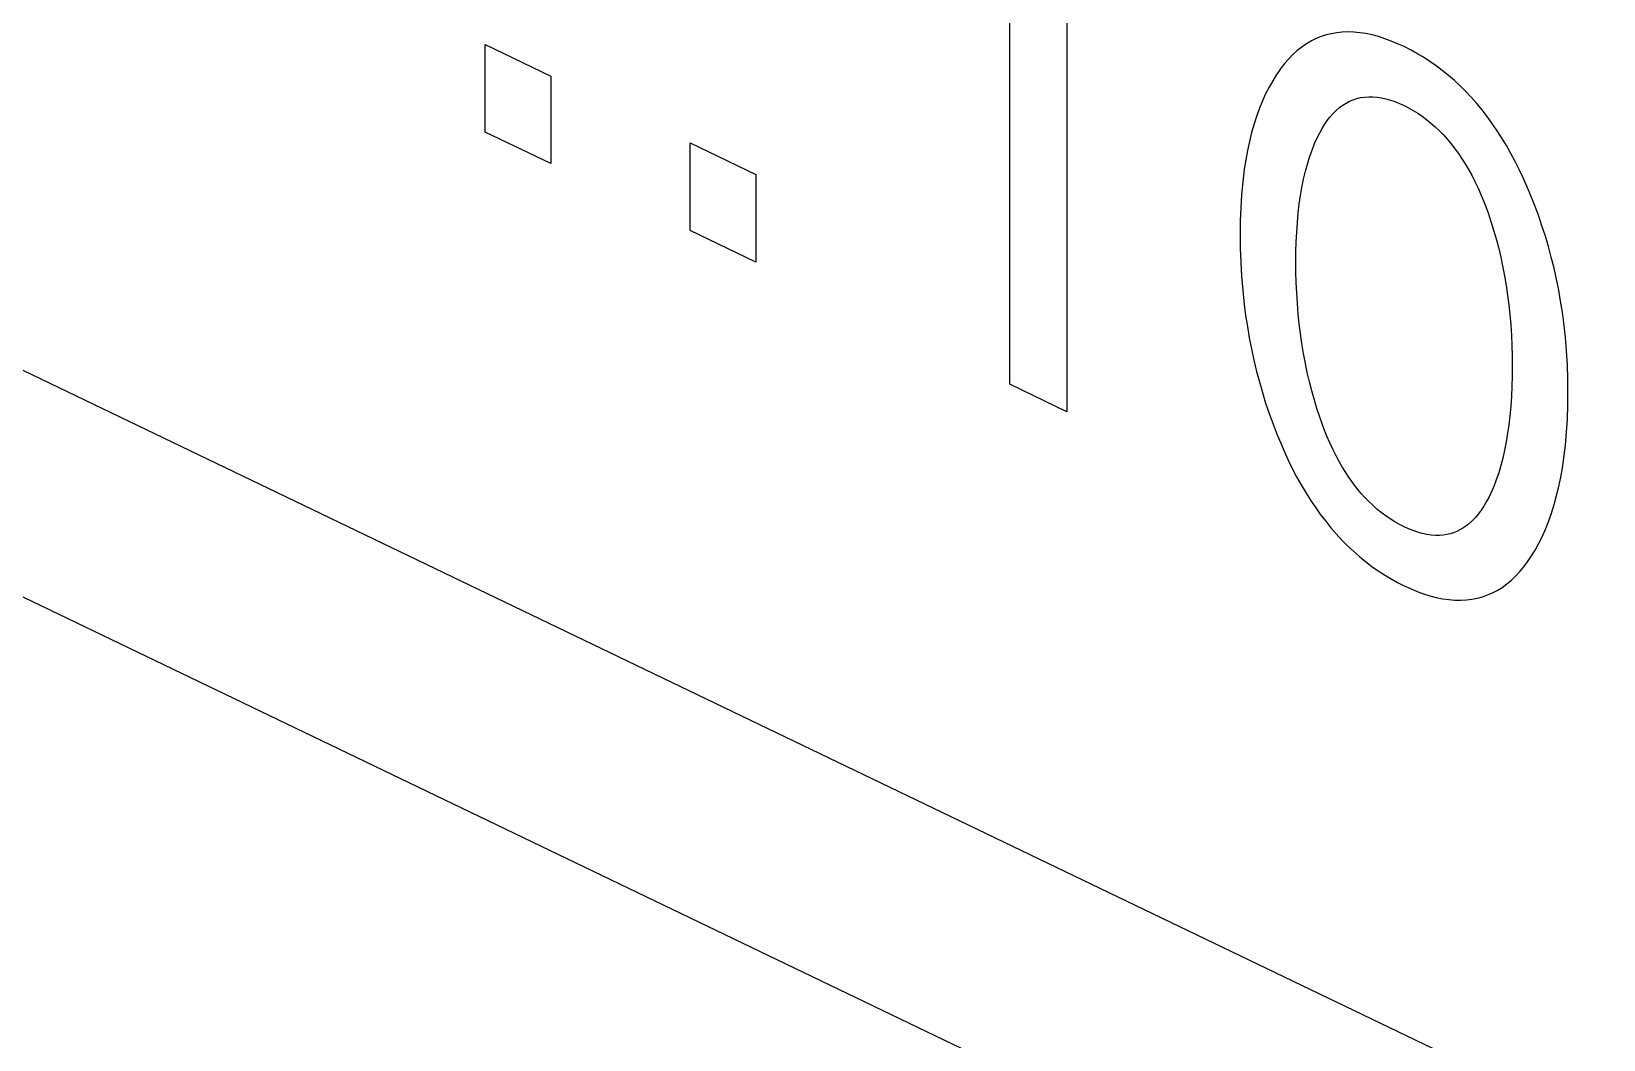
# Model space of a CAD drawing. Extents: x 0 to 420, y 0 to 297.
# Drawn here: x 201.17 to 206.61, y 159.21 to 162.7 of the extents above; entities that cross this region are included whole.
import ezdxf

# ---------------------------------------------------------------- set-up
doc = ezdxf.new("R2010")
doc.units = 0
doc.header["$LTSCALE"] = 23.1
doc.layers.add('40000_ISO', color=7, linetype='CONTINUOUS')

msp = doc.modelspace()

# ---------------------------------------------------------------- linework, layer by layer
at = {"layer": '40000_ISO', "color": 7, "linetype": 'CONTINUOUS'}
for p, q in [((210.0891, 157.2215), (156.6777, 182.8952)), ((209.7692, 156.5914), (156.3577, 182.2651)), ((204.7505, 163.1666), (204.7505, 161.3805)), ((204.5534, 161.4752), (204.5534, 162.9838)), ((205.5799, 162.6528), (205.5633, 162.6415)), ((205.5973, 162.6629), (205.5799, 162.6528)), ((205.6134, 162.6708), (205.5973, 162.6629)), ((205.6302, 162.6775), (205.6134, 162.6708)), ((205.6477, 162.6831), (205.6302, 162.6775)), ((205.6657, 162.6876), (205.6477, 162.6831)), ((205.6842, 162.6909), (205.6657, 162.6876)), ((205.7033, 162.6929), (205.6842, 162.6909)), ((205.7229, 162.6937), (205.7033, 162.6929)), ((205.7429, 162.6931), (205.7229, 162.6937)), ((205.7637, 162.6911), (205.7429, 162.6931)), ((205.7849, 162.6878), (205.7637, 162.6911)), ((205.8064, 162.6833), (205.7849, 162.6878)), ((205.8282, 162.6774), (205.8064, 162.6833)), ((205.8502, 162.6704), (205.8282, 162.6774)), ((205.8724, 162.6622), (205.8502, 162.6704)), ((205.8947, 162.653), (205.8724, 162.6622)), ((205.917, 162.6428), (205.8947, 162.653)), ((202.7385, 162.3476), (202.7385, 162.6506)), ((202.7385, 162.6506), (202.9657, 162.5413)), ((205.5185, 162.6009), (205.5051, 162.5855)), ((205.5327, 162.6154), (205.5185, 162.6009)), ((205.5476, 162.629), (205.5327, 162.6154)), ((205.5633, 162.6415), (205.5476, 162.629)), ((205.9394, 162.6316), (205.917, 162.6428)), ((205.9617, 162.6194), (205.9394, 162.6316)), ((205.9839, 162.6062), (205.9617, 162.6194)), ((206.006, 162.592), (205.9839, 162.6062)), ((205.4763, 162.5466), (205.4627, 162.5249)), ((205.4802, 162.5523), (205.4763, 162.5466)), ((205.4923, 162.5692), (205.4802, 162.5523)), ((205.5051, 162.5855), (205.4923, 162.5692)), ((206.0278, 162.5769), (206.006, 162.592)), ((206.0494, 162.5607), (206.0278, 162.5769)), ((206.0707, 162.5436), (206.0494, 162.5607)), ((206.0915, 162.5255), (206.0707, 162.5436)), ((202.9657, 162.5413), (202.9657, 162.2384)), ((205.4501, 162.5025), (205.4382, 162.4792)), ((205.4627, 162.5249), (205.4501, 162.5025)), ((206.1116, 162.5068), (206.0915, 162.5255)), ((206.1311, 162.4873), (206.1116, 162.5068)), ((205.4273, 162.4552), (205.4171, 162.4304)), ((205.4382, 162.4792), (205.4273, 162.4552)), ((205.6951, 162.4332), (205.7057, 162.4409)), ((205.7057, 162.4409), (205.7169, 162.4478)), ((205.7169, 162.4478), (205.7286, 162.4539)), ((205.7286, 162.4539), (205.7409, 162.4591)), ((205.7409, 162.4591), (205.7536, 162.4633)), ((205.7536, 162.4633), (205.7669, 162.4666)), ((205.7669, 162.4666), (205.7806, 162.4687)), ((205.7806, 162.4687), (205.7948, 162.4697)), ((205.7948, 162.4697), (205.8091, 162.4695)), ((205.8091, 162.4695), (205.8238, 162.4682)), ((205.8238, 162.4682), (205.8389, 162.4658)), ((205.8389, 162.4658), (205.8542, 162.4624)), ((205.8542, 162.4624), (205.8697, 162.458)), ((205.8697, 162.458), (205.8854, 162.4526)), ((205.8854, 162.4526), (205.9011, 162.4463)), ((205.9011, 162.4463), (205.917, 162.4391)), ((205.917, 162.4391), (205.9328, 162.4311)), ((206.1502, 162.4669), (206.1311, 162.4873)), ((206.1688, 162.4458), (206.1502, 162.4669)), ((206.1868, 162.424), (206.1688, 162.4458)), ((205.4078, 162.4049), (205.3983, 162.3756)), ((205.4171, 162.4304), (205.4078, 162.4049)), ((205.6421, 162.3735), (205.6513, 162.387)), ((205.6513, 162.387), (205.6612, 162.3998)), ((205.6612, 162.3998), (205.6717, 162.4118)), ((205.6717, 162.4118), (205.683, 162.423)), ((205.683, 162.423), (205.6951, 162.4332)), ((205.9328, 162.4311), (205.9486, 162.4222)), ((205.9486, 162.4222), (205.9643, 162.4125)), ((205.9643, 162.4125), (205.9798, 162.402)), ((205.9798, 162.402), (205.9951, 162.3907)), ((205.9951, 162.3907), (206.0101, 162.3787)), ((206.2042, 162.4016), (206.1868, 162.424)), ((206.221, 162.3787), (206.2042, 162.4016)), ((202.9657, 162.2384), (202.7385, 162.3476)), ((205.3897, 162.3455), (205.382, 162.3147)), ((205.3983, 162.3756), (205.3897, 162.3455)), ((205.6078, 162.3075), (205.6178, 162.3296)), ((205.6178, 162.3296), (205.6254, 162.3447)), ((205.6254, 162.3447), (205.6335, 162.3594)), ((205.6335, 162.3594), (205.6421, 162.3735)), ((206.0101, 162.3787), (206.0248, 162.3658)), ((206.0248, 162.3658), (206.0392, 162.3522)), ((206.0392, 162.3522), (206.0534, 162.3376)), ((206.0534, 162.3376), (206.0671, 162.3223)), ((206.2371, 162.3554), (206.221, 162.3787)), ((206.2545, 162.3286), (206.2371, 162.3554)), ((206.271, 162.3014), (206.2545, 162.3286)), ((203.4474, 162.0068), (203.4474, 162.3098)), ((203.4474, 162.3098), (203.6746, 162.2006)), ((205.3753, 162.2833), (205.3694, 162.2513)), ((205.382, 162.3147), (205.3753, 162.2833)), ((205.5904, 162.2611), (205.5987, 162.2846)), ((205.5987, 162.2846), (205.6078, 162.3075)), ((206.0671, 162.3223), (206.0804, 162.3063)), ((206.0804, 162.3063), (206.0931, 162.2898)), ((206.0931, 162.2898), (206.1054, 162.2728)), ((206.1054, 162.2728), (206.1171, 162.2554)), ((206.2866, 162.2738), (206.271, 162.3014)), ((206.3015, 162.2459), (206.2866, 162.2738)), ((205.3644, 162.2187), (205.359, 162.1751)), ((205.3694, 162.2513), (205.3644, 162.2187)), ((205.5761, 162.2123), (205.5829, 162.237)), ((205.5829, 162.237), (205.5904, 162.2611)), ((206.1171, 162.2554), (206.1283, 162.2378)), ((206.1283, 162.2378), (206.1389, 162.2198)), ((206.1389, 162.2198), (206.151, 162.198)), ((206.3156, 162.2177), (206.3015, 162.2459)), ((206.329, 162.1894), (206.3156, 162.2177)), ((203.6746, 162.2006), (203.6746, 161.8976)), ((205.359, 162.1751), (205.3549, 162.1308)), ((205.5638, 162.1563), (205.5695, 162.1846)), ((205.5695, 162.1846), (205.5761, 162.2123)), ((206.151, 162.198), (206.1622, 162.1761)), ((206.1622, 162.1761), (206.1728, 162.1539)), ((206.3417, 162.1609), (206.329, 162.1894)), ((205.3549, 162.1308), (205.3521, 162.0857)), ((205.5546, 162.0983), (205.5588, 162.1276)), ((205.5588, 162.1276), (205.5638, 162.1563)), ((206.1728, 162.1539), (206.1826, 162.1316)), ((206.1826, 162.1316), (206.1919, 162.1093)), ((206.1919, 162.1093), (206.2005, 162.0868)), ((206.3538, 162.1324), (206.3417, 162.1609)), ((206.3682, 162.0962), (206.3538, 162.1324)), ((205.3521, 162.0857), (205.3504, 162.04)), ((205.548, 162.0353), (205.5511, 162.0686)), ((205.5511, 162.0686), (205.5546, 162.0983)), ((206.2005, 162.0868), (206.2086, 162.0644)), ((206.2086, 162.0644), (206.2162, 162.0419)), ((206.3816, 162.0599), (206.3682, 162.0962)), ((206.3941, 162.0237), (206.3816, 162.0599)), ((203.6746, 161.8976), (203.4474, 162.0068)), ((205.3504, 162.04), (205.3499, 161.9937)), ((205.544, 161.9676), (205.5456, 162.0016)), ((205.5456, 162.0016), (205.548, 162.0353)), ((206.2162, 162.0419), (206.2185, 162.0349)), ((206.2185, 162.0349), (206.2279, 162.0046)), ((206.2279, 162.0046), (206.2365, 161.9744)), ((206.4057, 161.9875), (206.3941, 162.0237)), ((205.3499, 161.9937), (205.3504, 161.9461)), ((205.3504, 161.9461), (205.352, 161.8981)), ((205.5431, 161.9332), (205.544, 161.9676)), ((206.2365, 161.9744), (206.2443, 161.9443)), ((206.4164, 161.9514), (206.4057, 161.9875)), ((206.4262, 161.9154), (206.4164, 161.9514)), ((205.352, 161.8981), (205.3548, 161.8495)), ((205.5427, 161.8984), (205.5431, 161.9332)), ((205.543, 161.8629), (205.5427, 161.8984)), ((206.2443, 161.9443), (206.2514, 161.9144)), ((206.2514, 161.9144), (206.2579, 161.8846)), ((206.4357, 161.8769), (206.4262, 161.9154)), ((205.3548, 161.8495), (205.3588, 161.8004)), ((205.544, 161.8271), (205.543, 161.8629)), ((206.2579, 161.8846), (206.2644, 161.8506)), ((206.2644, 161.8506), (206.2702, 161.8168)), ((206.4443, 161.8386), (206.4357, 161.8769)), ((206.452, 161.8005), (206.4443, 161.8386)), ((205.3588, 161.8004), (205.3641, 161.7509)), ((205.5456, 161.791), (205.544, 161.8271)), ((205.5479, 161.7545), (205.5456, 161.791)), ((206.2702, 161.8168), (206.2752, 161.7832)), ((206.2752, 161.7832), (206.2794, 161.7499)), ((206.4587, 161.7625), (206.452, 161.8005)), ((205.3641, 161.7509), (205.3691, 161.713)), ((205.551, 161.7178), (205.5479, 161.7545)), ((206.2794, 161.7499), (206.2829, 161.7168)), ((206.4646, 161.7249), (206.4587, 161.7625)), ((205.3691, 161.713), (205.3749, 161.6748)), ((205.3749, 161.6748), (205.3815, 161.6364)), ((205.5544, 161.6842), (205.551, 161.7178)), ((205.5586, 161.6504), (205.5544, 161.6842)), ((206.2829, 161.7168), (206.286, 161.6806)), ((206.286, 161.6806), (206.2883, 161.6446)), ((206.4696, 161.6874), (206.4646, 161.7249)), ((206.475, 161.6387), (206.4696, 161.6874)), ((205.3815, 161.6364), (205.389, 161.5977)), ((205.5635, 161.6164), (205.5586, 161.6504)), ((206.2883, 161.6446), (206.29, 161.609)), ((206.4791, 161.5904), (206.475, 161.6387)), ((205.389, 161.5977), (205.3975, 161.5589)), ((205.5692, 161.5821), (205.5635, 161.6164)), ((205.5756, 161.5477), (205.5692, 161.5821)), ((206.29, 161.609), (206.2909, 161.5737)), ((206.2909, 161.5737), (206.2912, 161.5387)), ((206.4819, 161.5426), (206.4791, 161.5904)), ((205.3975, 161.5589), (205.4069, 161.5199)), ((205.4069, 161.5199), (205.4165, 161.4835)), ((205.5823, 161.516), (205.5756, 161.5477)), ((205.5897, 161.4842), (205.5823, 161.516)), ((206.2912, 161.5387), (206.2909, 161.5034)), ((206.4835, 161.4953), (206.4819, 161.5426)), ((204.7505, 161.3805), (204.5534, 161.4752)), ((205.4165, 161.4835), (205.427, 161.447)), ((205.5979, 161.4523), (205.5897, 161.4842)), ((206.29, 161.4685), (206.2884, 161.4339)), ((206.2909, 161.5034), (206.29, 161.4685)), ((206.4841, 161.4485), (206.4835, 161.4953)), ((205.427, 161.447), (205.4383, 161.4105)), ((205.4383, 161.4105), (205.4506, 161.3739)), ((205.6069, 161.4202), (205.5979, 161.4523)), ((205.6168, 161.388), (205.6069, 161.4202)), ((206.2884, 161.4339), (206.2861, 161.3997)), ((206.482, 161.3551), (206.4836, 161.4015)), ((206.4836, 161.4015), (206.4841, 161.4485)), ((205.4506, 161.3739), (205.4639, 161.3373)), ((205.6243, 161.3651), (205.6168, 161.388)), ((205.6324, 161.3421), (205.6243, 161.3651)), ((206.283, 161.3659), (206.2795, 161.3357)), ((206.2861, 161.3997), (206.283, 161.3659)), ((206.4792, 161.3094), (206.482, 161.3551)), ((205.4639, 161.3373), (205.4781, 161.3006)), ((205.4781, 161.3006), (205.4902, 161.2714)), ((205.641, 161.3192), (205.6324, 161.3421)), ((205.6502, 161.2962), (205.641, 161.3192)), ((205.6601, 161.2734), (205.6502, 161.2962)), ((206.2754, 161.3059), (206.2705, 161.2766)), ((206.2795, 161.3357), (206.2754, 161.3059)), ((206.4752, 161.2643), (206.4792, 161.3094)), ((205.4902, 161.2714), (205.5029, 161.2422)), ((205.5029, 161.2422), (205.5163, 161.2131)), ((205.6707, 161.2507), (205.6601, 161.2734)), ((205.682, 161.2282), (205.6707, 161.2507)), ((206.2648, 161.2477), (206.2583, 161.2195)), ((206.2705, 161.2766), (206.2648, 161.2477)), ((206.4698, 161.22), (206.4752, 161.2643)), ((205.5163, 161.2131), (205.5305, 161.1842)), ((205.5305, 161.1842), (205.5455, 161.1556)), ((205.6941, 161.2058), (205.682, 161.2282)), ((205.7035, 161.1896), (205.6941, 161.2058)), ((205.7134, 161.1735), (205.7035, 161.1896)), ((206.2517, 161.1943), (206.2443, 161.1696)), ((206.2583, 161.2195), (206.2517, 161.1943)), ((206.4591, 161.1542), (206.4649, 161.1868)), ((206.4649, 161.1868), (206.4698, 161.22)), ((205.5455, 161.1556), (205.5613, 161.1272)), ((205.7237, 161.1577), (205.7134, 161.1735)), ((205.7344, 161.1421), (205.7237, 161.1577)), ((205.7456, 161.1269), (205.7344, 161.1421)), ((206.2361, 161.1455), (206.2271, 161.1221)), ((206.2443, 161.1696), (206.2361, 161.1455)), ((206.4525, 161.1221), (206.4591, 161.1542)), ((205.5613, 161.1272), (205.5779, 161.0992)), ((205.5779, 161.0992), (205.5954, 161.0716)), ((205.7571, 161.1121), (205.7456, 161.1269)), ((205.7691, 161.0978), (205.7571, 161.1121)), ((205.7815, 161.084), (205.7691, 161.0978)), ((205.7942, 161.0707), (205.7815, 161.084)), ((206.2097, 161.0837), (206.2016, 161.0685)), ((206.2172, 161.0994), (206.2097, 161.0837)), ((206.2271, 161.1221), (206.2172, 161.0994)), ((206.4365, 161.06), (206.4449, 161.0907)), ((206.4449, 161.0907), (206.4525, 161.1221)), ((205.5954, 161.0716), (205.6116, 161.0478)), ((205.6116, 161.0478), (205.6284, 161.0244)), ((205.6284, 161.0244), (205.6459, 161.0016)), ((205.8086, 161.0569), (205.7942, 161.0707)), ((205.8233, 161.0439), (205.8086, 161.0569)), ((205.8384, 161.0317), (205.8233, 161.0439)), ((205.8538, 161.0202), (205.8384, 161.0317)), ((206.1739, 161.0265), (206.1633, 161.0139)), ((206.1837, 161.0398), (206.1739, 161.0265)), ((206.193, 161.0538), (206.1837, 161.0398)), ((206.2016, 161.0685), (206.193, 161.0538)), ((206.4175, 161.0028), (206.4271, 161.03)), ((206.4271, 161.03), (206.4365, 161.06)), ((205.6459, 161.0016), (205.664, 160.9793)), ((205.664, 160.9793), (205.6826, 160.9577)), ((205.8694, 161.0096), (205.8538, 161.0202)), ((205.8852, 160.9998), (205.8694, 161.0096)), ((205.901, 160.9908), (205.8852, 160.9998)), ((205.917, 160.9827), (205.901, 160.9908)), ((205.9329, 160.9755), (205.917, 160.9827)), ((205.9488, 160.9692), (205.9329, 160.9755)), ((205.9646, 160.9638), (205.9488, 160.9692)), ((206.0995, 160.9666), (206.0884, 160.9622)), ((206.1103, 160.9719), (206.0995, 160.9666)), ((206.1206, 160.9778), (206.1103, 160.9719)), ((206.1304, 160.9844), (206.1206, 160.9778)), ((206.1398, 160.9916), (206.1304, 160.9844)), ((206.152, 161.0023), (206.1398, 160.9916)), ((206.1633, 161.0139), (206.152, 161.0023)), ((206.3956, 160.9507), (206.407, 160.9764)), ((206.407, 160.9764), (206.4175, 161.0028)), ((205.6826, 160.9577), (205.7018, 160.9369)), ((205.7018, 160.9369), (205.7215, 160.9169)), ((205.7215, 160.9169), (205.7417, 160.8978)), ((205.9802, 160.9595), (205.9646, 160.9638)), ((205.9955, 160.9561), (205.9802, 160.9595)), ((206.0106, 160.9539), (205.9955, 160.9561)), ((206.0254, 160.9527), (206.0106, 160.9539)), ((206.0398, 160.9527), (206.0254, 160.9527)), ((206.0525, 160.9537), (206.0398, 160.9527)), ((206.0649, 160.9556), (206.0525, 160.9537)), ((206.0768, 160.9585), (206.0649, 160.9556)), ((206.0884, 160.9622), (206.0768, 160.9585)), ((206.3701, 160.9018), (206.3833, 160.9258)), ((206.3833, 160.9258), (206.3956, 160.9507)), ((205.7417, 160.8978), (205.7627, 160.8794)), ((205.7627, 160.8794), (205.784, 160.862)), ((205.784, 160.862), (205.8056, 160.8457)), ((206.3312, 160.844), (206.3439, 160.861)), ((206.3439, 160.861), (206.3559, 160.8787)), ((206.3559, 160.8787), (206.3701, 160.9018)), ((205.8056, 160.8457), (205.8276, 160.8303)), ((205.8276, 160.8303), (205.8497, 160.816)), ((205.8497, 160.816), (205.872, 160.8027)), ((206.2888, 160.7983), (206.3037, 160.8126)), ((206.3037, 160.8126), (206.3178, 160.8279)), ((206.3178, 160.8279), (206.3312, 160.844)), ((205.872, 160.8027), (205.8945, 160.7903)), ((205.8945, 160.7903), (205.917, 160.779)), ((205.917, 160.779), (205.9395, 160.7687)), ((205.9395, 160.7687), (205.962, 160.7594)), ((205.962, 160.7594), (205.9844, 160.7512)), ((205.9844, 160.7512), (206.0066, 160.7442)), ((206.2061, 160.7468), (206.2229, 160.754)), ((206.2229, 160.754), (206.239, 160.7623)), ((206.239, 160.7623), (206.2565, 160.773)), ((206.2565, 160.773), (206.2731, 160.7851)), ((206.2731, 160.7851), (206.2888, 160.7983)), ((206.0066, 160.7442), (206.0286, 160.7384)), ((206.0286, 160.7384), (206.0504, 160.734)), ((206.0504, 160.734), (206.0717, 160.7308)), ((206.0717, 160.7308), (206.0927, 160.7291)), ((206.0927, 160.7291), (206.1129, 160.7288)), ((206.1129, 160.7288), (206.1326, 160.7298)), ((206.1326, 160.7298), (206.1518, 160.7322)), ((206.1518, 160.7322), (206.1705, 160.7358)), ((206.1705, 160.7358), (206.1886, 160.7407)), ((206.1886, 160.7407), (206.2061, 160.7468))]:
    msp.add_line(p, q, dxfattribs=at)

doc.saveas('drawing.dxf')
